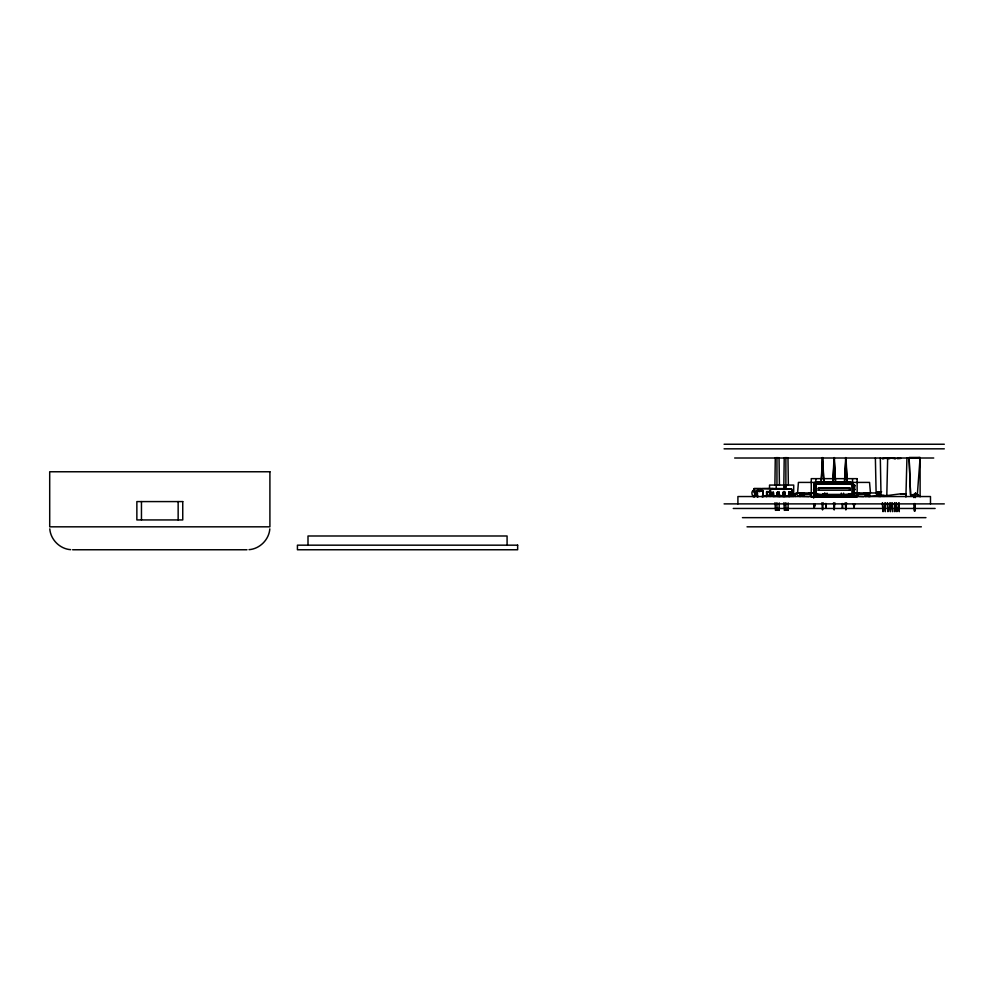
<?xml version="1.0" encoding="UTF-8"?>
<svg xmlns="http://www.w3.org/2000/svg" width="994" height="994" viewBox="0 0 994 994"><rect width="100%" height="100%" fill="white"/><g stroke="black" fill="none" stroke-linecap="round" stroke-linejoin="round"><path stroke-width="1.49" d="M766.66 491.595L766.672 496.54L766.66 491.595L770.077 491.595L770.077 496.54L770.139 493.757M813.664 498.106L814.359 482.612L818.037 482.065L850.491 482.065L853.734 485.345L854.641 485.234L853.945 496.441L853.498 489.098L854.728 489.359L853.399 495.608L814.608 495.211L814.359 482.612L850.491 482.065M823.094 493.645L823.094 496.491L823.069 493.633M887.182 496.279L877.478 496.279L877.491 491.744L881.641 491.757L877.478 491.757M878.447 496.105C876.919 495.695 881.392 491.384 880.262 495.956C877.727 497.944 877.478 492.08 880.324 493.832L880.262 496.54M771.506 492.216C769.58 497.745 775.27 497.733 773.332 492.216L771.245 492.465L771.518 496.254M774.898 502.778L775.544 510.307L776.948 510.108L776.96 502.74M783.831 502.778L784.477 510.307L785.881 510.108L785.894 502.74M791 492.44L789.012 491.831C786.689 501.262 795.548 493.397 789.012 491.831L789.012 496.54L789.012 495.484M885.331 502.952L885.319 511.674L884.896 502.952M894.861 502.952L894.836 511.674L894.426 502.952M754.993 496.453L754.62 496.279A10.263 10.263 0 0 0 754.645 490.899L752.781 490.638C750.085 493.285 754.173 499.497 754.831 495.347M757.217 495.347L757.391 496.528L757.291 490.638L763.119 490.638L763.181 491.371M779.159 492.216L779.147 496.54L779.159 492.216L777.159 492.44L777.358 496.54L777.358 495.484M784.999 492.216L784.974 496.54L784.999 492.216L782.986 492.44L783.185 496.54L783.185 495.484M784.925 496.404L793.647 496.404L793.721 485.072L769.53 485.072L769.555 487.905M774.898 485.072L775.283 457.737L776.948 457.65L779.035 457.737L779.42 485.072M783.831 485.072L784.216 457.737L785.881 457.65L787.969 457.737L788.354 485.072M756.123 495.298L756.099 496.428M814.546 492.067L814.272 496.515L813.726 485.258L818.037 482.065L821.578 482.525M852.74 493.285L852.218 484.289L816.173 484.215L815.378 486.352M854.728 496.515L853.498 489.098L852.504 494.316L834.239 495.795L852.405 494.378L852.84 483.904L815.49 484.128L813.664 489.21L814.906 489.831M776.948 510.108L779.097 510.158L779.246 502.927M785.881 510.108L788.031 510.158L788.18 502.927M880.311 457.998L881.019 495.41L886.797 495.608L887.679 457.998M790.826 496.254L790.826 492.216L789.012 492.552M906.938 457.998L905.907 496.988L905.621 493.769L905.037 494.229M884.921 496.317L882.809 495.944L883.393 496.317M761.988 496.54L763.081 496.503L763.181 495.347M915.039 503.598L914.704 511.227L914.281 503.598M779.147 495.335C778.936 498.454 775.568 495.074 777.345 492.216M784.974 495.335C784.763 498.454 781.396 495.074 783.173 492.216M773.332 496.267L773.332 492.216M757.217 491.769L757.279 490.638L758.41 490.576M770.077 495.198L766.685 495.298M914.927 503.598L914.492 511.227L914.157 503.598M780.638 496.428L780.638 495.198M761.988 490.576L763.119 490.638L763.044 496.528L763.181 495.733M786.888 496.54L786.105 495.969M914.579 493.844L917.3 493.844L917.35 494.527L920.109 457.6L909.1 457.6L910.591 495.024L917.35 494.527L920.109 496.59L920.109 457.6L909.1 457.6L910.591 495.024M814.595 490.651L814.148 496.404L813.664 489.433L814.72 489.098L813.726 485.258L814.322 489.11M825.939 508.009L825.592 503.548L825.939 508.009L826.287 503.548M826.859 496.093L827.083 493.123M842.8 503.548L842.452 508.009L842.104 503.548M843.372 496.093L843.595 493.123M776.078 488.75L776.612 488.75M795.212 496.54L795.212 493.608L797.598 492.962L798.418 482.413L869.539 482.413L870.446 492.962M803.015 494.242L809.439 494.242M857.785 494.242L864.208 494.242M823.206 502.778L822.547 509.947L821.876 502.778M834.861 502.778L834.19 509.947L833.531 502.778M846.515 502.778L845.844 509.947L845.186 502.778M813.664 489.508L814.794 495.422L853.709 495.36L854.641 485.234L850.417 482.09M784.042 489.657L784.49 485.072L784.651 489.321M800.443 496.503L800.642 494.204L809.899 494.018L810.595 496.54M866.333 495.733L866.482 494.204L869.489 494.204L869.651 495.733L869.489 494.204L866.482 494.204C864.581 497.646 870.409 493.856 869.738 496.54M800.493 495.733L800.642 494.204L803.649 494.204L803.811 495.733L803.649 494.204M853.349 496.565L854.132 489.321L853.349 489.284L852.454 494.279M785.869 489.321L786.428 485.072M269.821 528.883C269.026 539.63 259.782 548.874 249.034 549.67M753.663 491.061L754.036 488.588L761.578 488.588M843.869 482.686L843.968 482.04M854.728 503.908L854.057 507.909L853.349 503.908M753.452 492.03L754.036 488.601L791.448 488.787L792.38 491.819L791.448 496.068L763.094 495.782L773.32 495.484L771.53 495.658M854.641 485.234L852.405 494.378M822.759 482.686L822.895 482.04M902.254 494.229L904.739 493.769L904.192 494.229M759.739 491.769L760 490.638L761.789 490.638M754.57 496.503L754.57 490.638L752.781 490.638M758.024 496.54L757.266 496.453L757.54 490.663M781.669 496.279L780.812 496.279M791.448 496.056L792.367 491.955L791.448 488.787L770.897 488.775L769.965 491.955L770.897 496.068L789.969 496.068M770.897 488.775L769.977 491.719L770.884 496.056M803.015 494.068L809.439 494.068M857.785 494.068L864.208 494.068M762.435 488.514L763.094 488.514M901.645 494.229L903.235 494.229M848.938 494.018L848.019 496.54M897.744 457.998L897.47 458.706L901.049 458.383M905.435 494.229L904.639 494.229L905.621 493.769M776.227 503.598L775.618 503.436M785.198 503.473L784.539 503.436M850.255 490.204L818.137 490.204L818.447 487.868L849.957 487.868L850.255 490.204L849.559 490.204L849.559 488.377M850.926 494.913L821.777 494.937L818.944 496.54L816.099 494.639L816.173 484.215M763.044 496.528L762.92 490.676M853.709 495.36L852.84 483.904L853.734 485.345L851.125 484.65M878.584 491.719L878.994 491.719M814.794 495.422L822.56 496.54L852.641 494.167M866.283 496.503L866.246 495.683M901.968 493.769L900.626 493.769L901.869 494.229M784.539 504.89C786.142 502.827 783.235 505.399 785.248 504.443M846.565 494.937L849.448 496.54L851.398 495.447M849.448 496.54L851.634 495.385M902.08 494.229L902.974 493.769M903.807 494.229L904.739 493.769M783.595 488.75L784.539 488.75M880.237 491.719L881.019 491.719M856.642 496.54L857.325 494.018L864.668 494.018L865.352 496.54M754.757 490.576L754.757 491.371M882.672 496.317L884.809 496.279M779.644 496.404L782.626 495.683M883.741 458.383L882.411 458.706L888.027 457.998M814.471 496.665L813.664 489.433L814.72 489.098L813.664 489.296M814.856 495.36L813.726 485.258M852.144 495.521L846.031 496.54L834.239 495.795M799.797 492.962L795.212 493.608L799.797 496.54L799.797 492.825L804.382 492.962M852.504 494.316L841.11 495.857L854.281 494.677M770.375 488.514L770.946 488.563M775.544 510.307L779.097 510.158M784.477 510.307L788.031 510.158M785.086 496.242L792.529 495.472L793.647 496.404M868.619 496.54L879.094 495.447M886.797 495.608L901.073 493.769M910.628 494.875L917.313 494.229L920.109 496.59M772.276 488.563L772.015 488.514M778.091 488.75L778.998 488.75M917.3 457.762L920.109 457.6M878.447 494.44L880.262 494.341M813.664 489.359L815.043 489.284M775.283 457.737L779.035 457.737M784.216 457.737L787.969 457.737M777.345 495.733L783.595 496.404M783.173 495.733L784.974 495.658M789 495.733L790.814 495.658L789.012 495.335M789.012 493.074L790.814 492.987M878.447 495.969L880.262 495.956M816.236 494.44L852.268 494.391L852.218 484.289M724.092 444.243L944.3 444.243M724.092 448.828L944.3 448.828M734.653 458.01L933.726 458.01M818.137 488.377L850.255 488.377M763.628 488.514L767.219 488.514M767.492 488.514L768.486 488.514M768.722 488.514L769.729 488.514M771.232 488.514L774.438 488.514M775.158 488.588L782.7 488.588M818.161 490.204L818.832 490.204L818.832 488.377M878.435 491.719L879.566 491.955M771.53 492.987L773.32 492.987M797.523 492.962L813.564 492.962M854.852 492.962L877.59 492.962M810.595 494.242L801.872 494.242L802.556 494.242M856.642 494.242L865.352 494.242M900.576 494.229L905.621 494.229M815.49 484.128L815.801 494.279L834.19 495.857L814.608 495.211M881.019 495.41L884.014 495.41M779.694 495.77L782.713 495.77M800.406 495.683L803.897 495.683L803.897 496.54M758.024 496.453L756.732 496.453M761.665 496.453L763.144 496.453M777.308 496.317L773.183 496.54M779.308 496.404L784.365 496.404M803.475 496.317L808.979 496.54M857.325 494.242L858.244 496.317L863.749 496.54M724.092 503.883L944.3 503.883M733.261 508.468L935.13 508.468M742.443 517.65L925.948 517.65M747.028 526.82L921.363 526.82M70.686 549.67C59.901 548.949 50.595 539.655 49.787 528.883M72.637 549.757L246.972 549.757M766.573 492.415L770.164 492.415L770.077 491.595M878.435 496.354L880.262 496.354M777.159 492.44L779.333 492.44M782.986 492.44L785.161 492.44M777.358 492.987L779.147 492.987M783.185 492.987L784.987 492.987M878.435 494.105L880.262 494.105M754.558 496.453L752.856 496.515M758.41 496.54L757.266 496.416L757.279 490.638L763.106 490.638L763.181 491.769M816.086 494.54L817.49 496.254L823.069 496.466M854.728 489.359L853.349 489.284L854.728 489.21L853.995 489.11M816.099 494.639L821.777 494.937M834.19 495.894L818.435 494.59M783.185 495.335L784.987 495.484M777.358 495.335L779.147 495.484M886.201 458.383L889.779 458.706L889.506 457.998M889.903 457.998L895.519 458.706L894.19 458.383M815.925 494.279L827.281 495.857L817.341 494.95L815.515 491.111M786.117 495.969L786.925 496.105M817.49 496.254L818.944 496.54M840.775 482.177L842.875 482.649M824.374 482.04L824.883 483.009M891.817 502.952L892.624 511.674L892.252 502.952M896.103 502.952L896.899 511.674L896.588 502.952M882.262 502.952L883.057 511.674L882.697 502.952M887.17 502.952L887.953 511.674L887.654 502.952M841.309 493.123L841.533 496.168M824.796 493.123L825.02 496.093M824.796 493.198L825.02 496.168M889.792 502.952L890.375 511.674L890.276 502.952M898.7 502.952L899.272 511.674L899.185 502.952M913.933 497.497L913.772 494.453L913.884 497.497M784.316 485.072L784.539 489.321M867.961 495.683L868.01 496.54M802.133 495.683L802.17 496.54M776.177 485.072L776.302 489.321M875.379 457.998L876.136 493.919M877.093 493.571L877.093 494.478M785.881 457.65L785.894 485.072M776.948 457.65L776.96 485.072M930.483 503.883L930.483 496.54L737.908 496.54L737.908 503.883M868.619 492.962L864.022 492.962M859.437 492.962L854.852 492.825L854.852 496.54M852.541 478.648L852.541 483.233M849.621 494.242L849.621 496.54M815.85 478.648L815.85 483.233M813.564 496.54L813.564 492.825L808.979 492.962M507.077 545.172L507.077 535.99L308.003 535.99L308.003 545.172M178.15 501.585L178.15 519.937M141.459 501.585L141.459 519.937M915.511 492.925L915.312 497.497L915.511 492.925M822.386 457.613L821.143 483.32L822.709 457.613L823.939 483.32L822.386 457.613M834.028 457.613L832.798 483.32L834.364 457.613L835.594 483.32L834.028 457.613M845.683 457.613L844.453 483.32L846.006 457.613L847.248 483.32L845.683 457.613M815.043 503.908L814.272 507.859L813.664 503.908L814.173 507.859L815.043 503.908M760 490.638L759.814 491.371A10.263 10.263 0 0 1 759.925 490.899L759.963 490.701M776.314 504.443C774.748 504.679 776.463 503.859 776.177 504.38M269.908 471.765L49.7 471.765L49.712 526.82L269.908 526.82L269.908 471.765M857.139 478.648L811.253 478.648L811.253 497L857.139 497L857.139 478.648M182.747 501.585L136.861 501.585L136.861 519.937L182.747 519.937L182.747 501.585M517.65 545.172L297.43 545.172L297.43 549.757L517.65 549.757L517.65 545.172M783.732 496.279L779.892 496.279L783.744 496.279"/></g></svg>
